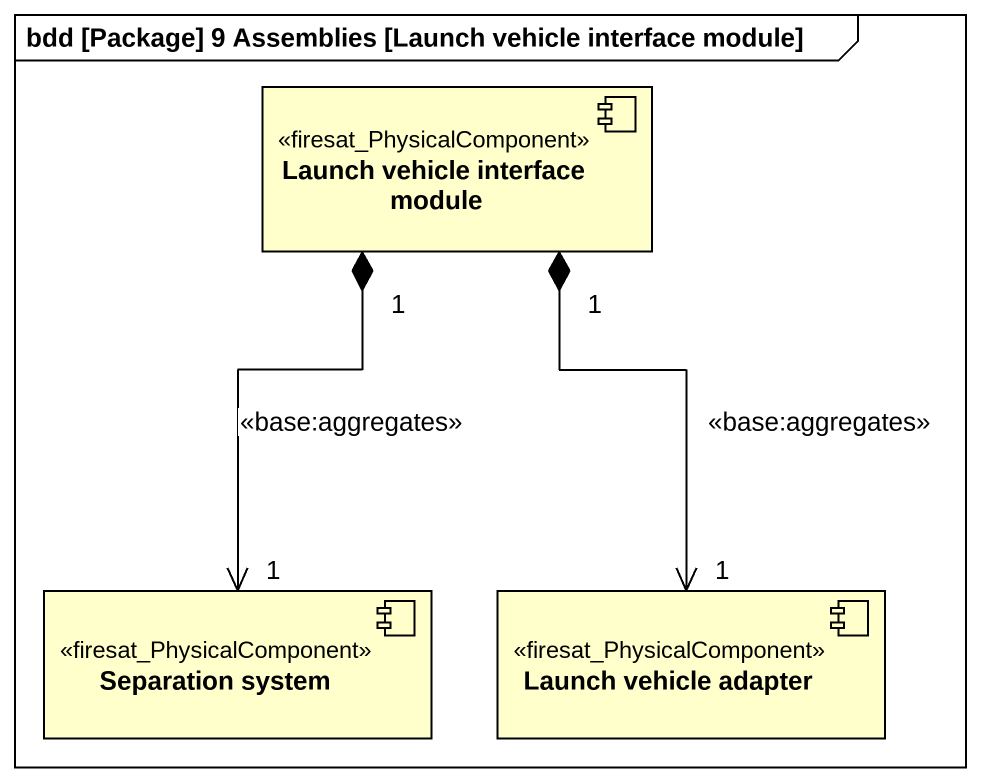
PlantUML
@startuml
mainframe bdd [Package] 9 Assemblies [Launch vehicle interface module]
component "Launch vehicle interface module" as Launch_vehicle_interface <<firesat_PhysicalComponent>>
component "Separation system" as Separation_system <<firesat_PhysicalComponent>>
component "Launch vehicle adapter" as Launch_vehicle_adapter <<firesat_PhysicalComponent>>
Launch_vehicle_interface "1" *--> "1" Separation_system : <<base:aggregates>>
Launch_vehicle_interface "1" *--> "1" Launch_vehicle_adapter : <<base:aggregates>>
@enduml
